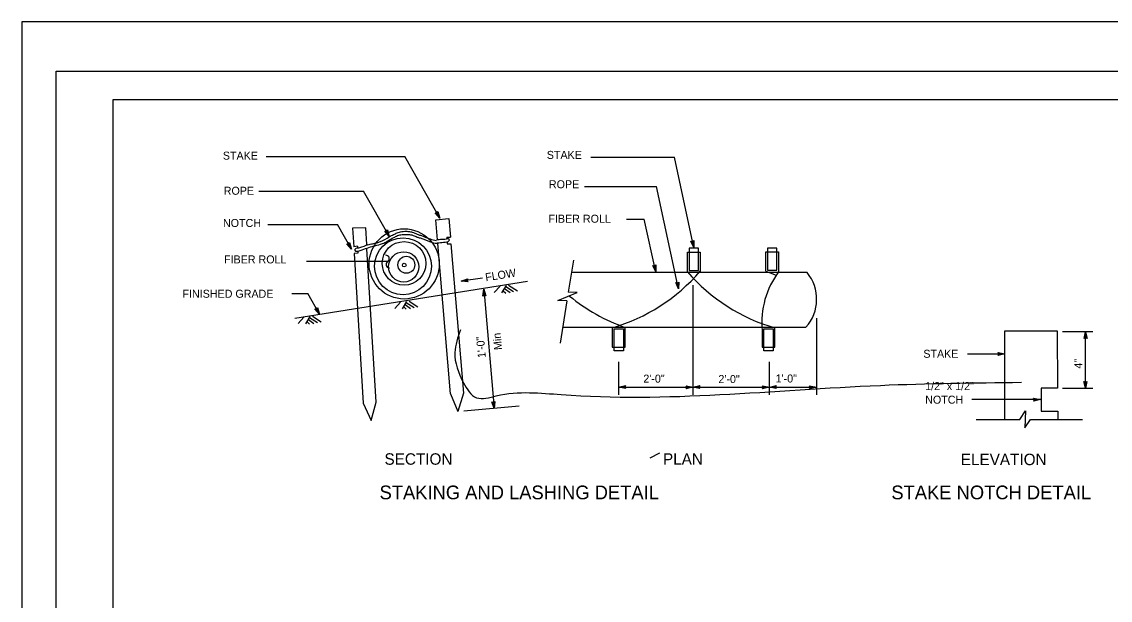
# Model space of a CAD drawing. Extents: x -894 to 866, y -472 to 714.
# Drawn here: x -894 to 58, y 208 to 714 of the extents above; entities that cross this region are included whole.
import ezdxf

# ---------------------------------------------------------------- set-up
doc = ezdxf.new("R2010")
doc.units = 0
for name, color, linetype in [('border_PLOTTING-ELEMENTS', 7, 'Continuous'), ('border_rw_22x34_Cut_Lines', 7, 'Continuous'), ('border_SHEET', 7, 'Continuous'), ('pp_PRESENTATION', 7, 'Continuous'), ('rd_PROFILE-OG', 7, 'Continuous'), ('temp_CONSTRUCTION', 7, 'Continuous'), ('temp_CONSTRUCTION-anno', 7, 'Continuous')]:
    doc.layers.add(name, color=color, linetype=linetype)

msp = doc.modelspace()

# ---------------------------------------------------------------- linework, layer by layer
at = {"layer": 'border_PLOTTING-ELEMENTS'}
for points in [[(-894.04, -472.45), (865.96, -472.45), (865.96, 713.55), (-894.04, 713.55)], [(-864.04, 670.55), (835.96, 670.55), (835.96, -429.45), (-864.04, -429.45)]]:
    msp.add_lwpolyline(points, close=True, dxfattribs=at)
at = {"layer": 'border_rw_22x34_Cut_Lines'}
msp.add_lwpolyline([(-864.04, 670.55), (835.96, 670.55), (835.96, -429.45), (-864.04, -429.45)], close=True, dxfattribs=at)
at = {"layer": 'border_SHEET'}
for p, q in [((-814.04, 645.55), (810.96, 645.55)), ((-814.04, -404.45), (-814.04, 645.55))]:
    msp.add_line(p, q, dxfattribs=at)
at = {"layer": 'pp_PRESENTATION'}
for p, q in [((-411.64, 505.43), (-416.14, 477.43)), ((-417.39, 469.65), (-423.31, 432.86)), ((-59.44, 366.06), (-21.26, 366.06)), ((-11.88, 366.06), (33.77, 366.06))]:
    msp.add_line(p, q, dxfattribs=at)
for points in [[(-417.39, 469.65), (-425.33, 469.93), (-408.2, 477.15), (-416.14, 477.43)], [(-21.26, 366.06), (-16.26, 373.75), (-16.84, 358.9), (-11.88, 366.06)]]:
    msp.add_lwpolyline(points, dxfattribs=at)
at = {"layer": 'rd_PROFILE-OG'}
for p, q in [((-451.85, 486.69), (-655.34, 454.29)), ((-475.75, 482.57), (-480.75, 476.95)), ((-470.46, 483.16), (-474.37, 476.76)), ((-473.1, 478.62), (-470.79, 476.38)), ((-471.77, 480.48), (-467.01, 477.06)), ((-470.81, 482.23), (-463.89, 477.78)), ((-468.31, 483.39), (-460.58, 478.42)), ((-562.79, 468.65), (-567.78, 463.03)), ((-557.5, 469.24), (-561.41, 462.84)), ((-558.81, 466.56), (-554.04, 463.15)), ((-557.85, 468.31), (-550.93, 463.86)), ((-555.35, 469.47), (-547.62, 464.5)), ((-560.14, 464.7), (-557.83, 462.46)), ((-647.27, 455.58), (-652.27, 449.96)), ((-641.98, 456.17), (-645.89, 449.77)), ((-644.62, 451.62), (-642.31, 449.39)), ((-643.29, 453.48), (-638.53, 450.07)), ((-642.33, 455.23), (-635.42, 450.79)), ((-639.83, 456.39), (-632.1, 451.42))]:
    msp.add_line(p, q, dxfattribs=at)
at = {"layer": 'temp_CONSTRUCTION'}
for p, q in [((-593.24, 533.64), (-604.66, 533.21)), ((-604.66, 533.21), (-603.69, 516.96)), ((-592.36, 518.94), (-593.24, 533.64)), ((-531.94, 540.46), (-520.57, 541.66)), ((-530.46, 523.01), (-531.94, 540.46)), ((-520.57, 541.66), (-519.2, 525.44)), ((-522.38, 525.41), (-519.2, 525.44)), ((-522.38, 525.41), (-522.27, 524.12)), ((-600.54, 517.38), (-603.69, 516.96)), ((-600.54, 517.38), (-600.46, 516.09)), ((-584.15, 381.36), (-592.14, 515.22)), ((-519.1, 388.48), (-530.19, 519.77)), ((-521.98, 520.62), (-521.88, 519.53)), ((-521.88, 519.53), (-518.7, 519.56)), ((-518.7, 519.56), (-507.69, 389.14)), ((-600.19, 511.49), (-603.34, 511.07)), ((-603.34, 511.07), (-595.55, 380.41)), ((-600.25, 512.58), (-600.19, 511.49)), ((-243.26, 495.7), (-234.31, 492.31)), ((-207.27, 494.65), (-412.5, 494.65)), ((-420.4, 446.62), (-208.18, 446.62)), ((-2.44, 393.6), (-2.44, 373.27)), ((11.74, 393.6), (-2.44, 393.6)), ((-588.35, 365.08), (-584.15, 381.36)), ((-519.1, 388.48), (-512.62, 372.94)), ((-507.69, 389.14), (-512.62, 372.94)), ((-595.55, 380.41), (-588.35, 365.08)), ((-2.44, 373.27), (12.04, 373.27)), ((-336.26, 336.56), (-344.86, 332.27))]:
    msp.add_line(p, q, dxfattribs=at)
for points in [[(-310.45, 496.4), (-302.16, 496.4), (-302.16, 515.81), (-310.45, 515.81)], [(-241.82, 496.46), (-233.54, 496.46), (-233.54, 515.88), (-241.82, 515.88)], [(-375.93, 445.35), (-367.64, 445.35), (-367.64, 425.94), (-375.93, 425.94)], [(-245.05, 445.35), (-236.76, 445.35), (-236.76, 425.94), (-245.05, 425.94)]]:
    msp.add_lwpolyline(points, close=True, dxfattribs=at)
for points in [[(-311.88, 495), (-311.89, 512.4), (-300.72, 512.4), (-300.72, 495.53)], [(-243.26, 495.7), (-243.27, 512.47), (-232.09, 512.47), (-232.11, 495.38)], [(-377.62, 446.2), (-377.62, 429.35), (-366.45, 429.35), (-366.45, 446.2)], [(-246.49, 443.93), (-246.49, 429.35), (-235.31, 429.35), (-235.31, 445.97)], [(-34.25, 443.55), (11.65, 443.55), (11.74, 393.6)], [(-34.25, 366.05), (-34.25, 443.55)], [(12.04, 373.27), (12.04, 366.05)]]:
    msp.add_lwpolyline(points, dxfattribs=at)
for centre, radius in [((-559.55, 502.04), 30.68), ((-560.59, 500), 24.86), ((-559.7, 502.49), 19.04), ((-559.99, 499.43), 13.22), ((-557.68, 501.24), 7.41), ((-559.55, 500.97), 1.59)]:
    msp.add_circle(centre, radius, dxfattribs=at)
for centre, radius, start, end in [((-526.1, 558.91), 36.71, 244.42491, 261.42464), ((-531.68, 531.17), 10.92, 243.77921, 273.88475), ((-422.16, 599.93), 160.05, 286.15528, 319.33077), ((-173.24, 450.93), 73.58, 142.91338, 185.463), ((-191.02, 599.92), 160.05, 220.96372, 253.95505), ((-235.72, 471.16), 36.88, 318.29324, 39.54182), ((-313.12, 597.47), 160.05, 230.50919, 250.63478)]:
    msp.add_arc(centre, radius, start, end, dxfattribs=at)
for points in [[(-585.29, 517.88), (-578.55, 519.76), (-576.43, 520.67), (-573.78, 522.23), (-568.69, 525.08), (-565.34, 526.72), (-561.42, 527.64), (-557.05, 527.82), (-552.99, 527.36), (-551.62, 526.93), (-548.35, 525.5), (-545.7, 524.69), (-536.51, 521.37)], [(-583.35, 520.56), (-580.32, 521.49), (-572.67, 525.76), (-568.93, 527.7), (-565.68, 529.09), (-561.75, 530.27), (-558.93, 530.51), (-555.74, 530.35), (-552.49, 529.71), (-548.37, 528.11), (-546.22, 527.24), (-544.33, 526.86), (-541.95, 525.79)], [(-530.76, 520.35), (-525.11, 520.94), (-522.43, 521.22), (-521.12, 521.66), (-520.4, 522.05), (-520.03, 522.93), (-520.34, 523.71), (-521.31, 524.02), (-522.99, 523.58), (-524.85, 523.38), (-525.75, 523.24), (-526.62, 523.24), (-531.44, 522.81)], [(-591.32, 518.71), (-598.68, 516.13), (-600.45, 515.73), (-601.77, 515.56), (-602.53, 514.91), (-602.65, 514.18), (-602.13, 513.14), (-601.03, 513.08), (-600.04, 513.28), (-598.04, 513.69), (-596.24, 514.41)], [(-596.24, 514.41), (-590.39, 516.4), (-585.4, 517.96)], [(-591.32, 518.71), (-587.23, 519.68), (-585.12, 520.16), (-584.03, 520.32), (-583.35, 520.56)], [(-510.36, 444.51), (-515.23, 424.53), (-507.66, 398.08), (-496.3, 385.12), (-479, 386.74), (-422.21, 387.82), (-143.14, 395.92), (-19.83, 398.62)]]:
    msp.add_spline(points, degree=3, dxfattribs=at)
at = {"layer": 'temp_CONSTRUCTION-anno'}
for p, q in [((-680.17, 595.96), (-559.11, 595.96)), ((-528.53, 542.11), (-559.11, 595.96)), ((-396.41, 595.39), (-323.3, 595.39)), ((-306.24, 516.45), (-323.3, 595.39)), ((-686.77, 565.46), (-595.07, 565.46)), ((-572.74, 526.12), (-595.07, 565.46)), ((-402.02, 569.73), (-338.93, 569.73)), ((-319.57, 480.14), (-338.93, 569.73)), ((-528.53, 542.11), (-532.5, 546.67)), ((-532.5, 546.67), (-532.5, 546.67)), ((-532.5, 546.67), (-530.97, 546.61)), ((-529.19, 543.31), (-532.08, 546.64)), ((-529.83, 544.5), (-531.69, 546.65)), ((-530.47, 545.69), (-531.27, 546.61)), ((-530.97, 546.61), (-530.19, 547.93)), ((-530.81, 546.89), (-530.47, 545.69)), ((-530.6, 547.2), (-529.83, 544.5)), ((-530.39, 547.57), (-529.18, 543.3)), ((-530.19, 547.93), (-530.19, 547.93)), ((-530.19, 547.93), (-528.53, 542.11)), ((-678.85, 536.53), (-618.02, 536.53)), ((-605.73, 514.89), (-618.02, 536.53)), ((-528.53, 542.11), (-528.53, 542.11)), ((-365.16, 541.12), (-349.6, 541.12)), ((-339.64, 495.08), (-349.6, 541.12)), ((-572.61, 525.99), (-576.58, 530.56)), ((-576.58, 530.56), (-576.58, 530.56)), ((-576.58, 530.56), (-575.05, 530.49)), ((-573.27, 527.19), (-576.16, 530.52)), ((-573.9, 528.38), (-575.77, 530.53)), ((-574.55, 529.58), (-575.35, 530.5)), ((-575.05, 530.49), (-574.27, 531.81)), ((-574.89, 530.77), (-574.55, 529.58)), ((-574.68, 531.09), (-573.9, 528.38)), ((-574.47, 531.46), (-573.26, 527.19)), ((-574.27, 531.81), (-574.27, 531.81)), ((-574.27, 531.81), (-572.61, 525.99)), ((-572.61, 525.99), (-572.61, 525.99)), ((-605.73, 514.89), (-609.7, 519.45)), ((-609.7, 519.45), (-609.7, 519.45)), ((-609.7, 519.45), (-608.18, 519.38)), ((-606.39, 516.09), (-609.28, 519.42)), ((-607.03, 517.28), (-608.9, 519.43)), ((-607.68, 518.47), (-608.48, 519.39)), ((-608.18, 519.38), (-607.39, 520.71)), ((-608.02, 519.66), (-607.68, 518.47)), ((-607.8, 519.98), (-607.03, 517.28)), ((-607.6, 520.35), (-606.38, 516.08)), ((-607.39, 520.71), (-607.39, 520.71)), ((-607.39, 520.71), (-605.73, 514.89)), ((-605.73, 514.89), (-605.73, 514.89)), ((-306.24, 516.45), (-308.76, 521.95)), ((-308.76, 521.95), (-308.76, 521.95)), ((-308.76, 521.95), (-307.32, 521.46)), ((-306.53, 517.79), (-308.37, 521.8)), ((-306.81, 519.11), (-308, 521.7)), ((-307.09, 520.44), (-307.6, 521.55)), ((-307.32, 521.46), (-306.19, 522.51)), ((-307.08, 521.68), (-307.09, 520.44)), ((-306.79, 521.92), (-306.81, 519.11)), ((-306.49, 522.22), (-306.52, 517.78)), ((-306.19, 522.51), (-306.24, 516.45)), ((-306.24, 516.45), (-306.24, 516.45)), ((-306.19, 522.51), (-306.19, 522.51)), ((-644.93, 504.49), (-573.52, 504.49)), ((-339.64, 495.08), (-342.17, 500.57)), ((-342.17, 500.57), (-342.17, 500.57)), ((-342.17, 500.57), (-340.72, 500.08)), ((-339.94, 496.41), (-341.77, 500.42)), ((-340.21, 497.74), (-341.4, 500.32)), ((-340.5, 499.06), (-341.01, 500.17)), ((-340.72, 500.08), (-339.6, 501.13)), ((-340.49, 500.3), (-340.5, 499.06)), ((-340.19, 500.55), (-340.21, 497.74)), ((-339.9, 500.84), (-339.93, 496.4)), ((-339.6, 501.13), (-339.64, 495.08)), ((-339.64, 495.08), (-339.64, 495.08)), ((-339.6, 501.13), (-339.6, 501.13)), ((-491, 489.63), (-509.78, 486.81)), ((-509.78, 486.81), (-504.14, 488.98)), ((-503.75, 486.38), (-509.78, 486.81)), ((-509.78, 486.81), (-509.78, 486.81)), ((-504.01, 486.69), (-508.44, 487.01)), ((-508.43, 487.01), (-504.31, 488.59)), ((-507.09, 487.21), (-504.43, 488.23)), ((-504.29, 487.01), (-507.09, 487.21)), ((-505.75, 487.41), (-504.61, 487.85)), ((-504.51, 487.32), (-505.75, 487.41)), ((-504.14, 488.98), (-504.72, 487.57)), ((-504.72, 487.57), (-503.75, 486.38)), ((-504.14, 488.98), (-504.14, 488.98)), ((-503.75, 486.38), (-503.75, 486.38)), ((-319.57, 480.14), (-322.09, 485.64)), ((-322.09, 485.64), (-322.09, 485.64)), ((-322.09, 485.64), (-320.65, 485.14)), ((-320.65, 485.14), (-319.52, 486.19)), ((-320.12, 485.61), (-320.14, 482.8)), ((-319.82, 485.91), (-319.85, 481.47)), ((-319.52, 486.19), (-319.57, 480.14)), ((-319.52, 486.19), (-319.52, 486.19)), ((-657.98, 476.09), (-643.81, 476.09)), ((-633.62, 458.15), (-643.81, 476.09)), ((-490.67, 473.94), (-489.83, 479.93)), ((-490.34, 474.18), (-489.72, 478.58)), ((-490, 474.44), (-489.61, 477.22)), ((-489.83, 479.93), (-480.89, 375.78)), ((-489.83, 479.93), (-489.83, 479.93)), ((-489.83, 479.93), (-488.05, 474.15)), ((-489.72, 478.57), (-488.42, 474.35)), ((-489.61, 477.22), (-488.77, 474.5)), ((-319.86, 481.48), (-321.7, 485.49)), ((-320.14, 482.8), (-321.33, 485.39)), ((-320.42, 484.13), (-320.93, 485.24)), ((-320.41, 485.37), (-320.42, 484.13)), ((-319.57, 480.14), (-319.57, 480.14)), ((-307.07, 483.33), (-307.07, 387.64)), ((-489.42, 474.83), (-490.67, 473.94)), ((-490.67, 473.94), (-490.67, 473.94)), ((-489.68, 474.64), (-489.51, 475.87)), ((-489.51, 475.87), (-489.15, 474.7)), ((-488.05, 474.15), (-489.42, 474.83)), ((-488.05, 474.15), (-488.05, 474.15)), ((-633.62, 458.15), (-637.59, 462.71)), ((-637.59, 462.71), (-637.59, 462.71)), ((-637.59, 462.71), (-636.07, 462.64)), ((-634.28, 459.35), (-637.17, 462.68)), ((-634.92, 460.54), (-636.79, 462.69)), ((-635.57, 461.73), (-636.37, 462.65)), ((-636.07, 462.64), (-635.28, 463.97)), ((-635.91, 462.92), (-635.57, 461.73)), ((-635.69, 463.24), (-634.92, 460.54)), ((-635.49, 463.61), (-634.27, 459.34)), ((-635.28, 463.97), (-635.28, 463.97)), ((-635.28, 463.97), (-633.62, 458.15)), ((-633.62, 458.15), (-633.62, 458.15)), ((-198.95, 454.51), (-198.95, 387.64)), ((16.23, 443.04), (42.63, 443.04)), ((35.05, 436.86), (36.19, 442.8)), ((35.39, 437.08), (36.23, 441.44)), ((35.74, 437.32), (36.27, 440.08)), ((36.07, 437.5), (36.31, 438.72)), ((36.19, 393.37), (36.19, 442.8)), ((36.19, 442.8), (36.19, 442.8)), ((36.19, 442.8), (37.67, 436.93)), ((36.24, 441.43), (37.31, 437.15)), ((36.27, 440.08), (36.97, 437.32)), ((36.31, 438.72), (36.61, 437.54)), ((36.34, 437.68), (35.05, 436.86)), ((35.05, 436.86), (35.05, 436.86)), ((37.67, 436.93), (36.34, 437.68)), ((37.67, 436.93), (37.67, 436.93)), ((-66.96, 423.41), (-34.25, 423.41)), ((-39.37, 423.27), (-40.19, 424.56)), ((-40.19, 424.56), (-40.19, 424.56)), ((-40.19, 424.56), (-34.25, 423.41)), ((-34.25, 423.41), (-40.12, 421.94)), ((-40.12, 421.94), (-39.37, 423.27)), ((-40.12, 421.94), (-40.12, 421.94)), ((-39.97, 424.22), (-35.61, 423.38)), ((-35.62, 423.37), (-39.9, 422.3)), ((-39.73, 423.87), (-36.97, 423.34)), ((-36.97, 423.34), (-39.73, 422.64)), ((-39.55, 423.54), (-38.33, 423.3)), ((-38.33, 423.3), (-39.51, 423)), ((-34.25, 423.41), (-34.25, 423.41)), ((-372.03, 416.34), (-372.03, 387.64)), ((-240.31, 416.34), (-240.31, 387.64)), ((-372.03, 394.44), (-366.12, 395.72)), ((-372.03, 394.44), (-307.07, 394.44)), ((-366.13, 393.09), (-372.03, 394.44)), ((-372.03, 394.44), (-372.03, 394.44)), ((-366.34, 393.44), (-370.67, 394.43)), ((-370.66, 394.43), (-366.35, 395.37)), ((-369.31, 394.42), (-366.53, 395.03)), ((-366.57, 393.8), (-369.31, 394.42)), ((-367.95, 394.42), (-366.76, 394.67)), ((-366.74, 394.14), (-367.95, 394.42)), ((-366.12, 395.72), (-366.91, 394.41)), ((-366.91, 394.41), (-366.13, 393.09)), ((-366.13, 393.09), (-366.13, 393.09)), ((-366.12, 395.72), (-366.12, 395.72)), ((-312.18, 394.29), (-313.01, 395.58)), ((-313.01, 395.58), (-313.01, 395.58)), ((-313.01, 395.58), (-307.07, 394.44)), ((-307.07, 394.44), (-312.93, 392.96)), ((-312.93, 392.96), (-312.18, 394.29)), ((-312.93, 392.96), (-312.93, 392.96)), ((-312.78, 395.24), (-308.42, 394.4)), ((-308.43, 394.39), (-312.71, 393.32)), ((-309.78, 394.36), (-312.55, 393.66)), ((-312.54, 394.89), (-309.78, 394.36)), ((-312.36, 394.56), (-311.14, 394.32)), ((-311.14, 394.32), (-312.32, 394.02)), ((-307.07, 394.44), (-301.15, 395.72)), ((-307.07, 394.44), (-240.31, 394.44)), ((-301.17, 393.09), (-307.07, 394.44)), ((-307.07, 394.44), (-307.07, 394.44)), ((-307.07, 394.44), (-307.07, 394.44)), ((-301.38, 393.44), (-305.71, 394.43)), ((-305.7, 394.43), (-301.39, 395.37)), ((-304.35, 394.42), (-301.56, 395.03)), ((-301.61, 393.8), (-304.35, 394.42)), ((-302.99, 394.42), (-301.8, 394.67)), ((-301.78, 394.14), (-302.99, 394.42)), ((-301.15, 395.72), (-301.95, 394.41)), ((-301.95, 394.41), (-301.17, 393.09)), ((-301.17, 393.09), (-301.17, 393.09)), ((-301.15, 395.72), (-301.15, 395.72)), ((-245.43, 394.29), (-246.25, 395.58)), ((-246.25, 395.58), (-246.25, 395.58)), ((-246.25, 395.58), (-240.31, 394.44)), ((-240.31, 394.44), (-246.18, 392.96)), ((-246.18, 392.96), (-245.43, 394.29)), ((-246.18, 392.96), (-246.18, 392.96)), ((-246.03, 395.24), (-241.67, 394.4)), ((-241.68, 394.39), (-245.96, 393.32)), ((-245.79, 394.89), (-243.03, 394.36)), ((-243.03, 394.36), (-245.79, 393.66)), ((-245.61, 394.56), (-244.39, 394.32)), ((-244.39, 394.32), (-245.57, 394.02)), ((-240.31, 394.44), (-240.31, 394.44)), ((-240.21, 394.44), (-234.3, 395.72)), ((-240.21, 394.44), (-199.11, 394.44)), ((-234.31, 393.09), (-240.21, 394.44)), ((-240.21, 394.44), (-240.21, 394.44)), ((-234.52, 393.44), (-238.85, 394.43)), ((-238.84, 394.43), (-234.53, 395.37)), ((-237.49, 394.42), (-234.71, 395.03)), ((-234.75, 393.8), (-237.49, 394.42)), ((-236.13, 394.42), (-234.94, 394.67)), ((-234.93, 394.14), (-236.13, 394.42)), ((-234.3, 395.72), (-235.09, 394.41)), ((-235.09, 394.41), (-234.31, 393.09)), ((-234.31, 393.09), (-234.31, 393.09)), ((-234.3, 395.72), (-234.3, 395.72)), ((-204.22, 394.29), (-205.05, 395.58)), ((-205.05, 395.58), (-205.05, 395.58)), ((-205.05, 395.58), (-199.11, 394.44)), ((-199.11, 394.44), (-204.97, 392.96)), ((-204.97, 392.96), (-204.22, 394.29)), ((-204.97, 392.96), (-204.97, 392.96)), ((-204.82, 395.24), (-200.46, 394.4)), ((-200.47, 394.39), (-204.75, 393.32)), ((-201.82, 394.36), (-204.59, 393.66)), ((-204.58, 394.89), (-201.82, 394.36)), ((-204.4, 394.56), (-203.18, 394.32)), ((-203.18, 394.32), (-204.36, 394.02)), ((-199.11, 394.44), (-199.11, 394.44)), ((16.23, 393.37), (42.63, 393.37)), ((36.19, 393.37), (34.71, 399.24)), ((34.71, 399.24), (34.71, 399.24)), ((34.71, 399.24), (36.05, 398.49)), ((36.15, 394.74), (35.07, 399.02)), ((36.12, 396.09), (35.42, 398.85)), ((36.08, 397.45), (35.78, 398.63)), ((36.05, 398.49), (37.34, 399.32)), ((36.31, 398.67), (36.08, 397.45)), ((36.65, 398.85), (36.12, 396.09)), ((37, 399.09), (36.15, 394.73)), ((37.34, 399.32), (36.19, 393.37)), ((36.19, 393.37), (36.19, 393.37)), ((37.34, 399.32), (37.34, 399.32)), ((-480.89, 375.78), (-482.87, 381.5)), ((-482.87, 381.5), (-482.87, 381.5)), ((-482.87, 381.5), (-481.48, 380.86)), ((-481.05, 377.14), (-482.49, 381.31)), ((-481.2, 378.48), (-482.13, 381.17)), ((-481.36, 379.83), (-481.75, 380.98)), ((-481.48, 380.86), (-480.26, 381.8)), ((-481.23, 381.06), (-481.36, 379.83)), ((-480.91, 381.28), (-481.2, 378.48)), ((-480.58, 381.54), (-481.05, 377.13)), ((-480.26, 381.8), (-480.89, 375.78)), ((-480.26, 381.8), (-480.26, 381.8)), ((-3.16, 383.68), (-63.16, 383.68)), ((-8.27, 383.53), (-9.1, 384.83)), ((-9.1, 384.83), (-9.1, 384.83)), ((-9.1, 384.83), (-3.16, 383.68)), ((-3.16, 383.68), (-9.02, 382.2)), ((-9.02, 382.2), (-8.27, 383.53)), ((-9.02, 382.2), (-9.02, 382.2)), ((-8.88, 384.48), (-4.52, 383.64)), ((-4.53, 383.64), (-8.8, 382.56)), ((-8.64, 384.14), (-5.88, 383.6)), ((-5.88, 383.6), (-8.64, 382.91)), ((-8.45, 383.8), (-7.24, 383.57)), ((-7.24, 383.57), (-8.42, 383.27)), ((-3.16, 383.68), (-3.16, 383.68)), ((-459.07, 377.65), (-507.55, 373.49)), ((-480.89, 375.78), (-480.89, 375.78))]:
    msp.add_line(p, q, dxfattribs=at)
for centre, radius, start, end in [((-575.61, 506.49), 3.04, 316.60259, 93.44489), ((-572.24, 501.54), 3.06, 113.94808, 264.44798)]:
    msp.add_arc(centre, radius, start, end, dxfattribs=at)

# ---------------------------------------------------------------- texts
for s, height, p in [('STAKE', 7, (-718.17, 593.12)), ('STAKE', 7, (-434.87, 593.75)), ('ROPE', 7, (-433.01, 568.1)), ('ROPE', 7, (-717.4, 562.44)), ('FIBER ROLL', 7, (-433.43, 538)), ('NOTCH', 7, (-718.06, 534.29)), ('FIBER ROLL', 7, (-717.14, 502.46)), ('FINISHED GRADE', 7, (-753.49, 472.45)), ('STAKE', 7, (-105.55, 420)), ('2\'-0"', 7, (-350.41, 398.29)), ('2\'-0"', 7, (-284.76, 397.93)), ('1\'-0"', 7, (-234.73, 398.41)), ('1/2" x 1/2"', 7, (-103.92, 391.8)), ('NOTCH', 7, (-103.92, 379.9)), ('SECTION', 10, (-576.82, 326.56)), ('PLAN', 10, (-333.25, 326.57)), ('ELEVATION', 10, (-72.78, 326.21)), ('STAKING AND LASHING DETAIL', 12, (-581.12, 296.37)), ('STAKE NOTCH DETAIL', 12, (-133.53, 296.37))]:
    msp.add_text(s, height=height, dxfattribs=at).set_placement(p)
for s, rotation, p in [('FLOW', 9.10766, (-488.12, 486.78)), ('Min', 94.90637, (-473.93, 427.08)), ('1\'-0"', 94.90637, (-488.18, 420.16)), ('4"', 90, (33.38, 410.59))]:
    msp.add_text(s, height=7, rotation=rotation, dxfattribs=at).set_placement(p)

doc.saveas('drawing.dxf')
